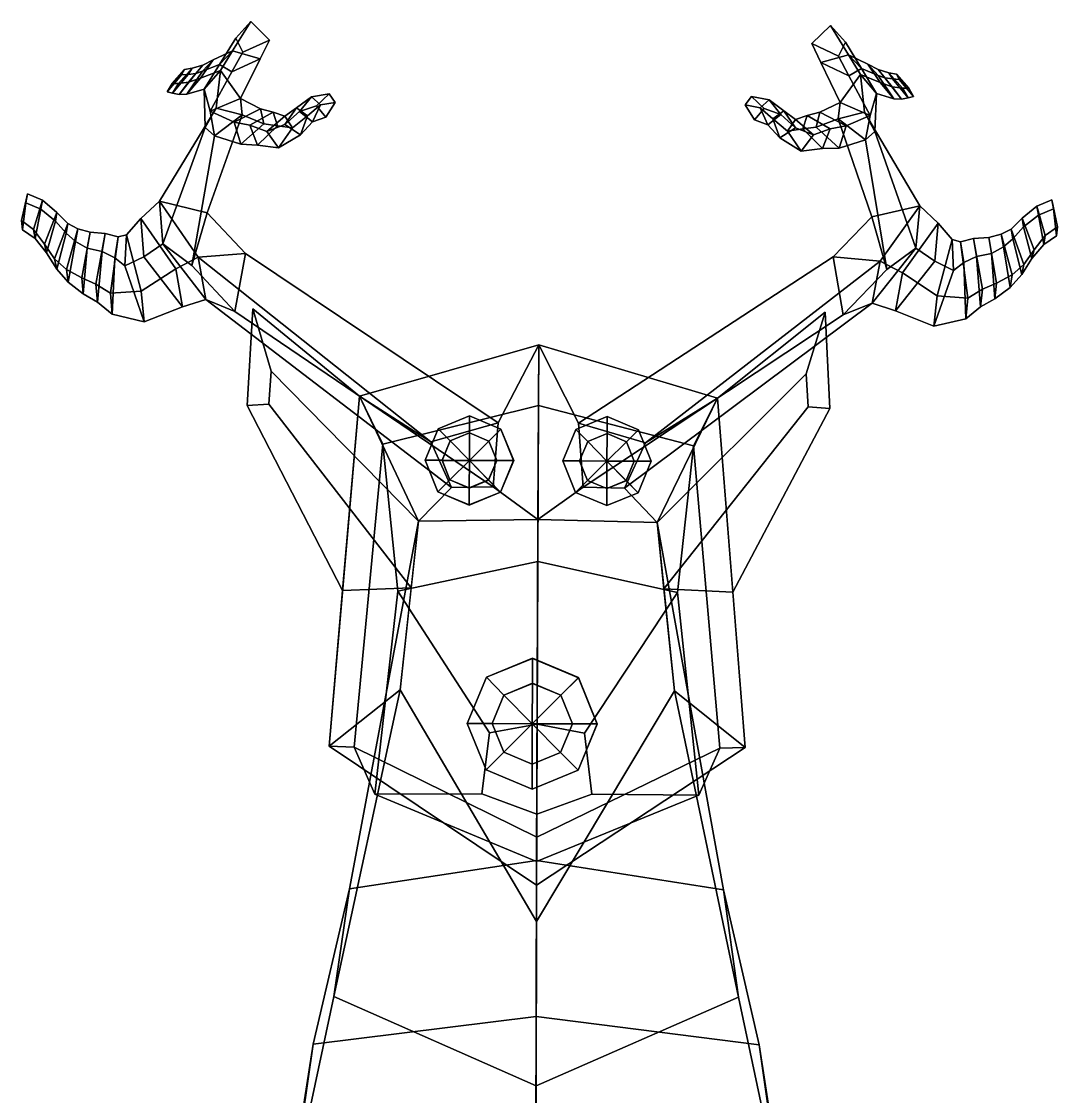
# Model space of a CAD drawing. Extents: x -88 to 89, y -151 to 325.
# Drawn here: x -88 to 89.1, y 141.1 to 324.8 of the extents above; entities that cross this region are included whole.
import ezdxf

# ---------------------------------------------------------------- set-up
doc = ezdxf.new("R2010")
doc.units = 0

msp = doc.modelspace()

# ---------------------------------------------------------------- linework, layer by layer
for points in [[(-51.871128, 319.810608, 159.173325), (-48.742023, 324.822174, 155.027802), (-51.341999, 321.960236, 154.199997), (-54.105366, 317.49707, 157.210022)], [(-51.871128, 319.810608, 159.173325), (-47.180534, 318.417023, 158.022461), (-45.570633, 321.653015, 155.536072), (-48.742023, 324.822174, 155.027802)], [(-48.742023, 324.822174, 155.027802), (-45.570633, 321.653015, 155.536072), (-50.142506, 319.580963, 154.111343), (-51.341999, 321.960236, 154.199997)], [(50.34341, 324.165131, 155.006302), (52.90543, 321.275543, 154.177917), (51.674698, 318.917603, 154.090225), (47.129951, 321.044678, 155.516495)], [(53.404156, 319.124146, 159.151428), (50.34341, 324.165131, 155.006302), (47.129951, 321.044678, 155.516495), (48.696167, 317.794769, 158.002762)], [(53.404156, 319.124146, 159.151428), (55.60873, 316.787384, 157.187668), (52.90543, 321.275543, 154.177917), (50.34341, 324.165131, 155.006302)], [(-54.105366, 317.49707, 157.210022), (-51.341999, 321.960236, 154.199997), (-50.142506, 319.580963, 154.111343), (-51.991707, 316.217224, 156.141602)], [(-47.180534, 318.417023, 158.022461), (-51.991707, 316.217224, 156.141602), (-50.142506, 319.580963, 154.111343), (-45.570633, 321.653015, 155.536072)], [(-53.973698, 316.442322, 161.958954), (-51.871128, 319.810608, 159.173325), (-55.181351, 318.267609, 156.919266), (-57.366058, 315.141327, 159.044357)], [(-51.871128, 319.810608, 159.173325), (-54.105366, 317.49707, 157.210022), (-57.016811, 316.317596, 154.839081), (-55.181351, 318.267609, 156.919266)], [(-50.54586, 311.650421, 163.220444), (-47.180534, 318.417023, 158.022461), (-51.871128, 319.810608, 159.173325), (-53.973698, 316.442322, 161.958954)], [(48.696167, 317.794769, 158.002762), (47.129951, 321.044678, 155.516495), (51.674698, 318.917603, 154.090225), (53.479027, 315.537994, 156.120346)], [(55.60873, 316.787384, 157.187668), (53.479027, 315.537994, 156.120346), (51.674698, 318.917603, 154.090225), (52.90543, 321.275543, 154.177917)], [(-57.366058, 315.141327, 159.044357), (-55.181351, 318.267609, 156.919266), (-56.986691, 317.374054, 155.594574), (-59.421509, 314.45224, 156.583588)], [(-55.181351, 318.267609, 156.919266), (-57.016811, 316.317596, 154.839081), (-58.148159, 315.945251, 153.162292), (-56.986691, 317.374054, 155.594574)], [(-50.54586, 311.650421, 163.220444), (-55.687645, 309.492218, 160.199646), (-51.991707, 316.217224, 156.141602), (-47.180534, 318.417023, 158.022461)], [(51.97187, 311.000763, 163.200577), (55.46151, 315.737061, 161.936844), (53.404156, 319.124146, 159.151428), (48.696167, 317.794769, 158.002762)], [(55.46151, 315.737061, 161.936844), (58.837883, 314.395874, 159.021164), (56.69479, 317.542053, 156.896301), (53.404156, 319.124146, 159.151428)], [(53.404156, 319.124146, 159.151428), (56.69479, 317.542053, 156.896301), (58.505524, 315.573486, 154.815781), (55.60873, 316.787384, 157.187668)], [(-63.071507, 312.812256, 145.473907), (-62.234112, 314.237305, 148.022629), (-60.093582, 316.590973, 147.925522), (-60.608067, 315.687012, 145.684906)], [(-61.151154, 314.21347, 152.074265), (-58.793079, 316.837646, 151.827911), (-60.093582, 316.590973, 147.925522), (-62.234112, 314.237305, 148.022629)], [(-59.421509, 314.45224, 156.583588), (-56.986691, 317.374054, 155.594574), (-58.793079, 316.837646, 151.827911), (-61.151154, 314.21347, 152.074265)], [(-57.016811, 316.317596, 154.839081), (-59.699333, 312.391693, 156.948898), (-61.026459, 312.334473, 153.934875), (-58.148159, 315.945251, 153.162292)], [(-58.793079, 316.837646, 151.827911), (-59.452099, 315.783142, 149.380905), (-60.608067, 315.687012, 145.684906), (-60.093582, 316.590973, 147.925522)], [(-54.105366, 317.49707, 157.210022), (-56.744083, 313.234161, 160.084366), (-59.699333, 312.391693, 156.948898), (-57.016811, 316.317596, 154.839081)], [(-56.744083, 313.234161, 160.084366), (-53.973698, 316.442322, 161.958954), (-57.366058, 315.141327, 159.044357), (-59.699333, 312.391693, 156.948898)], [(-56.986691, 317.374054, 155.594574), (-58.148159, 315.945251, 153.162292), (-59.452099, 315.783142, 149.380905), (-58.793079, 316.837646, 151.827911)], [(-55.687645, 309.492218, 160.199646), (-56.744083, 313.234161, 160.084366), (-54.105366, 317.49707, 157.210022), (-51.991707, 316.217224, 156.141602)], [(-54.712639, 310.02066, 166.546143), (-53.973698, 316.442322, 161.958954), (-56.744083, 313.234161, 160.084366), (-56.556721, 306.707092, 163.74263)], [(-54.712639, 310.02066, 166.546143), (-50.238926, 308.845703, 165.578125), (-50.54586, 311.650421, 163.220444), (-53.973698, 316.442322, 161.958954)], [(51.97187, 311.000763, 163.200577), (48.696167, 317.794769, 158.002762), (53.479027, 315.537994, 156.120346), (57.08696, 308.783203, 160.178223)], [(57.08696, 308.783203, 160.178223), (53.479027, 315.537994, 156.120346), (55.60873, 316.787384, 157.187668), (58.191017, 312.501801, 160.061813)], [(55.60873, 316.787384, 157.187668), (58.505524, 315.573486, 154.815781), (61.136417, 311.624115, 156.925354), (58.191017, 312.501801, 160.061813)], [(58.837883, 314.395874, 159.021164), (60.885216, 313.682404, 156.559708), (58.488846, 316.627472, 155.571075), (56.69479, 317.542053, 156.896301)], [(56.69479, 317.542053, 156.896301), (58.488846, 316.627472, 155.571075), (59.632595, 315.187592, 153.138626), (58.505524, 315.573486, 154.815781)], [(60.885216, 313.682404, 156.559708), (62.613365, 313.42218, 152.049759), (60.289574, 316.069275, 151.803787), (58.488846, 316.627472, 155.571075)], [(58.488846, 316.627472, 155.571075), (60.289574, 316.069275, 151.803787), (60.935787, 315.009125, 149.35675), (59.632595, 315.187592, 153.138626)], [(62.613365, 313.42218, 152.049759), (63.69809, 313.43219, 147.997696), (61.588284, 315.806488, 147.900925), (60.289574, 316.069275, 151.803787)], [(60.289574, 316.069275, 151.803787), (61.588284, 315.806488, 147.900925), (62.091843, 314.898468, 145.660309), (60.935787, 315.009125, 149.35675)], [(-59.452099, 315.783142, 149.380905), (-62.178322, 312.571838, 149.30954), (-63.071507, 312.812256, 145.473907), (-60.608067, 315.687012, 145.684906)], [(-62.178322, 312.571838, 149.30954), (-61.151154, 314.21347, 152.074265), (-62.234112, 314.237305, 148.022629), (-63.071507, 312.812256, 145.473907)], [(-58.148159, 315.945251, 153.162292), (-61.026459, 312.334473, 153.934875), (-62.178322, 312.571838, 149.30954), (-59.452099, 315.783142, 149.380905)], [(-61.026459, 312.334473, 153.934875), (-59.421509, 314.45224, 156.583588), (-61.151154, 314.21347, 152.074265), (-62.178322, 312.571838, 149.30954)], [(-59.699333, 312.391693, 156.948898), (-57.366058, 315.141327, 159.044357), (-59.421509, 314.45224, 156.583588), (-61.026459, 312.334473, 153.934875)], [(56.116386, 309.32254, 166.524979), (55.46151, 315.737061, 161.936844), (51.97187, 311.000763, 163.200577), (51.62854, 308.206665, 165.558884)], [(56.116386, 309.32254, 166.524979), (57.919647, 305.99472, 163.72142), (58.191017, 312.501801, 160.061813), (55.46151, 315.737061, 161.936844)], [(58.191017, 312.501801, 160.061813), (61.136417, 311.624115, 156.925354), (58.837883, 314.395874, 159.021164), (55.46151, 315.737061, 161.936844)], [(58.505524, 315.573486, 154.815781), (59.632595, 315.187592, 153.138626), (62.463837, 311.550232, 153.910828), (61.136417, 311.624115, 156.925354)], [(61.136417, 311.624115, 156.925354), (62.463837, 311.550232, 153.910828), (60.885216, 313.682404, 156.559708), (58.837883, 314.395874, 159.021164)], [(59.632595, 315.187592, 153.138626), (60.935787, 315.009125, 149.35675), (63.620388, 311.772278, 149.284988), (62.463837, 311.550232, 153.910828)], [(60.935787, 315.009125, 149.35675), (62.091843, 314.898468, 145.660309), (64.518028, 312.00061, 145.448959), (63.620388, 311.772278, 149.284988)], [(64.518028, 312.00061, 145.448959), (62.091843, 314.898468, 145.660309), (61.588284, 315.806488, 147.900925), (63.69809, 313.43219, 147.997696)], [(-56.556721, 306.707092, 163.74263), (-56.744083, 313.234161, 160.084366), (-55.687645, 309.492218, 160.199646), (-54.946659, 305.273773, 162.542236)], [(-40.439857, 309.466949, 154.234451), (-38.399879, 311.953003, 156.171387), (-35.395882, 312.434784, 154.409653), (-37.560513, 310.434448, 152.762939)], [(-38.399879, 311.953003, 156.171387), (-36.876202, 310.558899, 156.823639), (-34.334579, 311.00119, 155.200989), (-35.395882, 312.434784, 154.409653)], [(-35.95966, 308.48053, 153.328217), (-37.560513, 310.434448, 152.762939), (-35.395882, 312.434784, 154.409653), (-34.334579, 311.00119, 155.200989)], [(57.919647, 305.99472, 163.72142), (56.292252, 304.585236, 162.521912), (57.08696, 308.783203, 160.178223), (58.191017, 312.501801, 160.061813)], [(62.463837, 311.550232, 153.910828), (63.620388, 311.772278, 149.284988), (62.613365, 313.42218, 152.049759), (60.885216, 313.682404, 156.559708)], [(63.620388, 311.772278, 149.284988), (64.518028, 312.00061, 145.448959), (63.69809, 313.43219, 147.997696), (62.613365, 313.42218, 152.049759)], [(-55.687645, 309.492218, 160.199646), (-50.54586, 311.650421, 163.220444), (-47.123093, 309.916626, 161.78096), (-51.61269, 307.636597, 159.08873)], [(-50.54586, 311.650421, 163.220444), (-50.238926, 308.845703, 165.578125), (-46.522488, 307.33252, 163.758881), (-47.123093, 309.916626, 161.78096)], [(-42.965096, 307.208466, 155.867874), (-40.946552, 310.092102, 158.109192), (-38.399879, 311.953003, 156.171387), (-40.439857, 309.466949, 154.234451)], [(-40.946552, 310.092102, 158.109192), (-39.06662, 308.710907, 158.693848), (-36.876202, 310.558899, 156.823639), (-38.399879, 311.953003, 156.171387)], [(-39.06662, 308.710907, 158.693848), (-40.29287, 305.474976, 156.02919), (-38.233231, 307.655304, 154.548889), (-36.876202, 310.558899, 156.823639)], [(-36.876202, 310.558899, 156.823639), (-38.233231, 307.655304, 154.548889), (-35.95966, 308.48053, 153.328217), (-34.334579, 311.00119, 155.200989)], [(37.35025, 308.021118, 153.314407), (35.756607, 310.557922, 155.187485), (36.836452, 311.975616, 154.395554), (38.975971, 309.951416, 152.748276)], [(39.833374, 311.456604, 156.156189), (36.836452, 311.975616, 154.395554), (35.756607, 310.557922, 155.187485), (38.291794, 310.084259, 156.809219)], [(38.291794, 310.084259, 156.809219), (35.756607, 310.557922, 155.187485), (37.35025, 308.021118, 153.314407), (39.612789, 307.169006, 154.534317)], [(41.842251, 308.949554, 154.218811), (38.975971, 309.951416, 152.748276), (36.836452, 311.975616, 154.395554), (39.833374, 311.456604, 156.156189)], [(42.355412, 309.567017, 158.093262), (39.833374, 311.456604, 156.156189), (38.291794, 310.084259, 156.809219), (40.457924, 308.212219, 158.678818)], [(44.338192, 306.664032, 155.851608), (41.842251, 308.949554, 154.218811), (39.833374, 311.456604, 156.156189), (42.355412, 309.567017, 158.093262)], [(51.97187, 311.000763, 163.200577), (48.527885, 309.314148, 161.762711), (47.894024, 306.7435, 163.741272), (51.62854, 308.206665, 165.558884)], [(57.08696, 308.783203, 160.178223), (52.989326, 306.983368, 159.069183), (48.527885, 309.314148, 161.762711), (51.97187, 311.000763, 163.200577)], [(-64.374283, 294.114746, 177.939545), (-56.226574, 292.093292, 179.698654), (-50.238926, 308.845703, 165.578125), (-54.712639, 310.02066, 166.546143)], [(-63.808891, 286.826599, 174.909195), (-64.374283, 294.114746, 177.939545), (-54.712639, 310.02066, 166.546143), (-56.556721, 306.707092, 163.74263)], [(-58.867992, 283.108063, 174.875946), (-54.946659, 305.273773, 162.542236), (-50.238926, 308.845703, 165.578125), (-56.226574, 292.093292, 179.698654)], [(-54.946659, 305.273773, 162.542236), (-55.687645, 309.492218, 160.199646), (-51.61269, 307.636597, 159.08873), (-50.493961, 303.830811, 160.975693)], [(-50.238926, 308.845703, 165.578125), (-54.946659, 305.273773, 162.542236), (-50.493961, 303.830811, 160.975693), (-46.522488, 307.33252, 163.758881)], [(-51.61269, 307.636597, 159.08873), (-47.123093, 309.916626, 161.78096), (-44.966644, 309.352142, 160.664063), (-48.907307, 307.105713, 158.246185)], [(-48.907307, 307.105713, 158.246185), (-44.966644, 309.352142, 160.664063), (-42.962727, 308.64325, 159.684113), (-46.045818, 306.005798, 157.451248)], [(-47.123093, 309.916626, 161.78096), (-46.522488, 307.33252, 163.758881), (-44.23193, 307.011536, 162.352112), (-44.966644, 309.352142, 160.664063)], [(-46.045818, 306.005798, 157.451248), (-42.962727, 308.64325, 159.684113), (-40.946552, 310.092102, 158.109192), (-42.965096, 307.208466, 155.867874)], [(-44.966644, 309.352142, 160.664063), (-44.23193, 307.011536, 162.352112), (-41.634789, 306.629272, 160.84642), (-42.962727, 308.64325, 159.684113)], [(-41.634789, 306.629272, 160.84642), (-44.01395, 303.229095, 158.335175), (-40.29287, 305.474976, 156.02919), (-39.06662, 308.710907, 158.693848)], [(-40.29287, 305.474976, 156.02919), (-42.965096, 307.208466, 155.867874), (-40.439857, 309.466949, 154.234451), (-38.233231, 307.655304, 154.548889)], [(-42.962727, 308.64325, 159.684113), (-41.634789, 306.629272, 160.84642), (-39.06662, 308.710907, 158.693848), (-40.946552, 310.092102, 158.109192)], [(-38.233231, 307.655304, 154.548889), (-40.439857, 309.466949, 154.234451), (-37.560513, 310.434448, 152.762939), (-35.95966, 308.48053, 153.328217)], [(39.612789, 307.169006, 154.534317), (37.35025, 308.021118, 153.314407), (38.975971, 309.951416, 152.748276), (41.842251, 308.949554, 154.218811)], [(40.457924, 308.212219, 158.678818), (38.291794, 310.084259, 156.809219), (39.612789, 307.169006, 154.534317), (41.644394, 304.967224, 156.01416)], [(41.644394, 304.967224, 156.01416), (39.612789, 307.169006, 154.534317), (41.842251, 308.949554, 154.218811), (44.338192, 306.664032, 155.851608)], [(44.352509, 308.095825, 159.667633), (42.355412, 309.567017, 158.093262), (40.457924, 308.212219, 158.678818), (42.998932, 306.1026, 160.830734)], [(47.40303, 305.425659, 157.434036), (44.338192, 306.664032, 155.851608), (42.355412, 309.567017, 158.093262), (44.352509, 308.095825, 159.667633)], [(46.364864, 308.778107, 160.646729), (44.352509, 308.095825, 159.667633), (42.998932, 306.1026, 160.830734), (45.600124, 306.451721, 162.335403)], [(50.27779, 306.487518, 158.227737), (47.40303, 305.425659, 157.434036), (44.352509, 308.095825, 159.667633), (46.364864, 308.778107, 160.646729)], [(48.527885, 309.314148, 161.762711), (46.364864, 308.778107, 160.646729), (45.600124, 306.451721, 162.335403), (47.894024, 306.7435, 163.741272)], [(52.989326, 306.983368, 159.069183), (50.27779, 306.487518, 158.227737), (46.364864, 308.778107, 160.646729), (48.527885, 309.314148, 161.762711)], [(65.578369, 293.344666, 177.918182), (56.116386, 309.32254, 166.524979), (51.62854, 308.206665, 165.558884), (57.406792, 291.425293, 179.680328)], [(56.292252, 304.585236, 162.521912), (51.822521, 303.200897, 160.95723), (52.989326, 306.983368, 159.069183), (57.08696, 308.783203, 160.178223)], [(64.928719, 286.086426, 174.889496), (57.919647, 305.99472, 163.72142), (56.116386, 309.32254, 166.524979), (65.578369, 293.344666, 177.918182)], [(-50.493961, 303.830811, 160.975693), (-51.61269, 307.636597, 159.08873), (-48.907307, 307.105713, 158.246185), (-47.634098, 303.704346, 159.80574)], [(-46.522488, 307.33252, 163.758881), (-50.493961, 303.830811, 160.975693), (-47.634098, 303.704346, 159.80574), (-44.23193, 307.011536, 162.352112)], [(-47.634098, 303.704346, 159.80574), (-48.907307, 307.105713, 158.246185), (-46.045818, 306.005798, 157.451248), (-44.01395, 303.229095, 158.335175)], [(-44.23193, 307.011536, 162.352112), (-47.634098, 303.704346, 159.80574), (-44.01395, 303.229095, 158.335175), (-41.634789, 306.629272, 160.84642)], [(-44.01395, 303.229095, 158.335175), (-46.045818, 306.005798, 157.451248), (-42.965096, 307.208466, 155.867874), (-40.29287, 305.474976, 156.02919)], [(42.998932, 306.1026, 160.830734), (40.457924, 308.212219, 158.678818), (41.644394, 304.967224, 156.01416), (45.336472, 302.680115, 158.319153)], [(51.62854, 308.206665, 165.558884), (47.894024, 306.7435, 163.741272), (51.822521, 303.200897, 160.95723), (56.292252, 304.585236, 162.521912)], [(51.822521, 303.200897, 160.95723), (48.961716, 303.109863, 159.78833), (50.27779, 306.487518, 158.227737), (52.989326, 306.983368, 159.069183)], [(59.945648, 282.435699, 174.858444), (57.406792, 291.425293, 179.680328), (51.62854, 308.206665, 165.558884), (56.292252, 304.585236, 162.521912)], [(-63.808891, 286.826599, 174.909195), (-56.556721, 306.707092, 163.74263), (-54.946659, 305.273773, 162.542236), (-58.867992, 283.108063, 174.875946)], [(45.336472, 302.680115, 158.319153), (41.644394, 304.967224, 156.01416), (44.338192, 306.664032, 155.851608), (47.40303, 305.425659, 157.434036)], [(45.600124, 306.451721, 162.335403), (42.998932, 306.1026, 160.830734), (45.336472, 302.680115, 158.319153), (48.961716, 303.109863, 159.78833)], [(48.961716, 303.109863, 159.78833), (45.336472, 302.680115, 158.319153), (47.40303, 305.425659, 157.434036), (50.27779, 306.487518, 158.227737)], [(47.894024, 306.7435, 163.741272), (45.600124, 306.451721, 162.335403), (48.961716, 303.109863, 159.78833), (51.822521, 303.200897, 160.95723)], [(64.928719, 286.086426, 174.889496), (59.945648, 282.435699, 174.858444), (56.292252, 304.585236, 162.521912), (57.919647, 305.99472, 163.72142)], [(-87.967735, 290.783691, 151.966492), (-86.9468, 295.375305, 151.552109), (-87.226906, 293.832367, 149.29184), (-87.795654, 289.241791, 149.415405)], [(-85.889633, 289.259857, 155.067276), (-84.389587, 294.286011, 154.98938), (-86.9468, 295.375305, 151.552109), (-87.967735, 290.783691, 151.966492)], [(-84.389587, 294.286011, 154.98938), (-84.671753, 292.752075, 152.362183), (-87.226906, 293.832367, 149.29184), (-86.9468, 295.375305, 151.552109)], [(-84.019997, 286.755615, 158.759781), (-81.903816, 292.16571, 159.207489), (-84.389587, 294.286011, 154.98938), (-85.889633, 289.259857, 155.067276)], [(-81.903816, 292.16571, 159.207489), (-82.150482, 290.710022, 156.152405), (-84.671753, 292.752075, 152.362183), (-84.389587, 294.286011, 154.98938)], [(-57.751827, 284.544525, 184.743408), (-64.374283, 294.114746, 177.939545), (-67.560226, 291.17569, 176.590179), (-61.58609, 282.573303, 182.716537)], [(-64.374283, 294.114746, 177.939545), (-63.808891, 286.826599, 174.909195), (-67.046822, 284.613647, 173.868256), (-67.560226, 291.17569, 176.590179)], [(-57.751827, 284.544525, 184.743408), (-49.684254, 285.151031, 185.137894), (-56.226574, 292.093292, 179.698654), (-64.374283, 294.114746, 177.939545)], [(87.042122, 288.25589, 155.040207), (89.138908, 289.749023, 151.938354), (88.172722, 294.333008, 151.52298), (85.60157, 293.278503, 154.961426)], [(85.60157, 293.278503, 154.961426), (88.172722, 294.333008, 151.52298), (88.435074, 292.793304, 149.263062), (85.866287, 291.74762, 152.334549)], [(89.138908, 289.749023, 151.938354), (88.949509, 288.215881, 149.387756), (88.435074, 292.793304, 149.263062), (88.172722, 294.333008, 151.52298)], [(-84.671753, 292.752075, 152.362183), (-85.652863, 287.710236, 152.14473), (-87.795654, 289.241791, 149.415405), (-87.226906, 293.832367, 149.29184)], [(-82.150482, 290.710022, 156.152405), (-83.672043, 285.255859, 155.413452), (-85.652863, 287.710236, 152.14473), (-84.671753, 292.752075, 152.362183)], [(-82.303848, 284.233459, 162.339371), (-80.050491, 290.291504, 162.714172), (-81.903816, 292.16571, 159.207489), (-84.019997, 286.755615, 158.759781)], [(-80.050491, 290.291504, 162.714172), (-80.342239, 288.617188, 159.348404), (-82.150482, 290.710022, 156.152405), (-81.903816, 292.16571, 159.207489)], [(58.843052, 283.880493, 184.725983), (65.578369, 293.344666, 177.918182), (57.406792, 291.425293, 179.680328), (50.782806, 284.57724, 185.122787)], [(58.843052, 283.880493, 184.725983), (62.655304, 281.871826, 182.698334), (68.729851, 290.377777, 176.56839), (65.578369, 293.344666, 177.918182)], [(65.578369, 293.344666, 177.918182), (68.729851, 290.377777, 176.56839), (68.141365, 283.843719, 173.848038), (64.928719, 286.086426, 174.889496)], [(85.142418, 285.783813, 158.733963), (87.042122, 288.25589, 155.040207), (85.60157, 293.278503, 154.961426), (83.089462, 291.196198, 159.180893)], [(83.089462, 291.196198, 159.180893), (85.60157, 293.278503, 154.961426), (85.866287, 291.74762, 152.334549), (83.319901, 289.7435, 156.126129)], [(85.866287, 291.74762, 152.334549), (88.435074, 292.793304, 149.263062), (88.949509, 288.215881, 149.387756), (86.788177, 286.715729, 152.118149)], [(-85.652863, 287.710236, 152.14473), (-85.889633, 289.259857, 155.067276), (-87.967735, 290.783691, 151.966492), (-87.795654, 289.241791, 149.415405)], [(-80.342239, 288.617188, 159.348404), (-81.938477, 282.516693, 158.641693), (-83.672043, 285.255859, 155.413452), (-82.150482, 290.710022, 156.152405)], [(-67.560226, 291.17569, 176.590179), (-67.046822, 284.613647, 173.868256), (-70.289154, 283.059723, 172.29837), (-70.016525, 288.378204, 175.857819)], [(-61.58609, 282.573303, 182.716537), (-67.560226, 291.17569, 176.590179), (-70.016525, 288.378204, 175.857819), (-67.525047, 278.704224, 180.334946)], [(-49.684254, 285.151031, 185.137894), (-51.511314, 275.280762, 179.146896), (-58.867992, 283.108063, 174.875946), (-56.226574, 292.093292, 179.698654)], [(50.782806, 284.57724, 185.122787), (57.406792, 291.425293, 179.680328), (59.945648, 282.435699, 174.858444), (52.501057, 274.71225, 179.132782)], [(62.655304, 281.871826, 182.698334), (68.551239, 277.949158, 180.315811), (71.15358, 287.561279, 175.835892), (68.729851, 290.377777, 176.56839)], [(68.729851, 290.377777, 176.56839), (71.15358, 287.561279, 175.835892), (71.366257, 282.258453, 172.277512), (68.141365, 283.843719, 173.848038)], [(83.39637, 283.291687, 162.314713), (85.142418, 285.783813, 158.733963), (83.089462, 291.196198, 159.180893), (81.213135, 289.351135, 162.68866)], [(81.213135, 289.351135, 162.68866), (83.089462, 291.196198, 159.180893), (83.319901, 289.7435, 156.126129), (81.486313, 287.680145, 159.323227)], [(83.319901, 289.7435, 156.126129), (85.866287, 291.74762, 152.334549), (86.788177, 286.715729, 152.118149), (84.778175, 284.294312, 155.388123)], [(-83.672043, 285.255859, 155.413452), (-84.019997, 286.755615, 158.759781), (-85.889633, 289.259857, 155.067276), (-85.652863, 287.710236, 152.14473)], [(-80.290871, 282.458435, 165.605545), (-78.355827, 289.385101, 165.366867), (-80.050491, 290.291504, 162.714172), (-82.303848, 284.233459, 162.339371)], [(-78.754547, 287.219116, 161.80072), (-79.982788, 280.277069, 161.624847), (-81.938477, 282.516693, 158.641693), (-80.342239, 288.617188, 159.348404)], [(-78.355827, 289.385101, 165.366867), (-78.754547, 287.219116, 161.80072), (-80.342239, 288.617188, 159.348404), (-80.050491, 290.291504, 162.714172)], [(-77.678047, 280.995575, 169.167923), (-76.237419, 288.799713, 168.191864), (-78.355827, 289.385101, 165.366867), (-80.290871, 282.458435, 165.605545)], [(-76.237419, 288.799713, 168.191864), (-76.721695, 286.056519, 164.456619), (-78.754547, 287.219116, 161.80072), (-78.355827, 289.385101, 165.366867)], [(-75.248871, 279.902283, 172.290665), (-73.648758, 288.573151, 171.206116), (-76.237419, 288.799713, 168.191864), (-77.678047, 280.995575, 169.167923)], [(-73.648758, 288.573151, 171.206116), (-74.186646, 285.52533, 167.055832), (-76.721695, 286.056519, 164.456619), (-76.237419, 288.799713, 168.191864)], [(-72.775307, 278.366821, 175.812317), (-71.424522, 288.01358, 174.220535), (-73.648758, 288.573151, 171.206116), (-75.248871, 279.902283, 172.290665)], [(-71.424522, 288.01358, 174.220535), (-72.026947, 284.442017, 169.749817), (-74.186646, 285.52533, 167.055832), (-73.648758, 288.573151, 171.206116)], [(78.732254, 280.118988, 169.145416), (81.362404, 281.546753, 165.581924), (79.507187, 288.468018, 165.342102), (77.381248, 287.909363, 168.167923)], [(77.381248, 287.909363, 168.167923), (79.507187, 288.468018, 165.342102), (79.881775, 286.305878, 161.776382), (77.834862, 285.171051, 164.433182)], [(81.362404, 281.546753, 165.581924), (83.39637, 283.291687, 162.314713), (81.213135, 289.351135, 162.68866), (79.507187, 288.468018, 165.342102)], [(79.507187, 288.468018, 165.342102), (81.213135, 289.351135, 162.68866), (81.486313, 287.680145, 159.323227), (79.881775, 286.305878, 161.776382)], [(81.486313, 287.680145, 159.323227), (83.319901, 289.7435, 156.126129), (84.778175, 284.294312, 155.388123), (83.012527, 281.586212, 158.617584)], [(86.788177, 286.715729, 152.118149), (88.949509, 288.215881, 149.387756), (89.138908, 289.749023, 151.938354), (87.042122, 288.25589, 155.040207)], [(-81.938477, 282.516693, 158.641693), (-82.303848, 284.233459, 162.339371), (-84.019997, 286.755615, 158.759781), (-83.672043, 285.255859, 155.413452)], [(-76.721695, 286.056519, 164.456619), (-77.409821, 278.264984, 164.919662), (-79.982788, 280.277069, 161.624847), (-78.754547, 287.219116, 161.80072)], [(-67.525047, 278.704224, 180.334946), (-70.016525, 288.378204, 175.857819), (-71.424522, 288.01358, 174.220535), (-72.775307, 278.366821, 175.812317)], [(-70.016525, 288.378204, 175.857819), (-70.289154, 283.059723, 172.29837), (-72.026947, 284.442017, 169.749817), (-71.424522, 288.01358, 174.220535)], [(-63.808891, 286.826599, 174.909195), (-56.469357, 277.284363, 180.345779), (-60.428585, 276.03595, 178.763535), (-67.046822, 284.613647, 173.868256)], [(-56.469357, 277.284363, 180.345779), (-63.808891, 286.826599, 174.909195), (-58.867992, 283.108063, 174.875946), (-51.511314, 275.280762, 179.146896)], [(68.551239, 277.949158, 180.315811), (73.798637, 277.55481, 175.791794), (72.557755, 287.181732, 174.198257), (71.15358, 287.561279, 175.835892)], [(71.15358, 287.561279, 175.835892), (72.557755, 287.181732, 174.198257), (73.120392, 283.616119, 169.728149), (71.366257, 282.258453, 172.277512)], [(73.798637, 277.55481, 175.791794), (76.290115, 279.057068, 172.269104), (74.789223, 287.713593, 171.183014), (72.557755, 287.181732, 174.198257)], [(72.557755, 287.181732, 174.198257), (74.789223, 287.713593, 171.183014), (75.293121, 284.670868, 167.033279), (73.120392, 283.616119, 169.728149)], [(76.290115, 279.057068, 172.269104), (78.732254, 280.118988, 169.145416), (77.381248, 287.909363, 168.167923), (74.789223, 287.713593, 171.183014)], [(74.789223, 287.713593, 171.183014), (77.381248, 287.909363, 168.167923), (77.834862, 285.171051, 164.433182), (75.293121, 284.670868, 167.033279)], [(79.881775, 286.305878, 161.776382), (81.486313, 287.680145, 159.323227), (83.012527, 281.586212, 158.617584), (81.030853, 279.377625, 161.601852)], [(84.778175, 284.294312, 155.388123), (86.788177, 286.715729, 152.118149), (87.042122, 288.25589, 155.040207), (85.142418, 285.783813, 158.733963)], [(-74.186646, 285.52533, 167.055832), (-74.950562, 276.868408, 167.570404), (-77.409821, 278.264984, 164.919662), (-76.721695, 286.056519, 164.456619)], [(-72.026947, 284.442017, 169.749817), (-72.469742, 274.824615, 170.678558), (-74.950562, 276.868408, 167.570404), (-74.186646, 285.52533, 167.055832)], [(-57.751827, 284.544525, 184.743408), (-17.977554, 253.003906, 201.468399), (-6.481239, 256.225433, 201.524033), (-49.684254, 285.151031, 185.137894)], [(-6.481239, 256.225433, 201.524033), (-7.351921, 245.296249, 191.137817), (-51.511314, 275.280762, 179.146896), (-49.684254, 285.151031, 185.137894)], [(57.480499, 276.655884, 180.329987), (52.501057, 274.71225, 179.132782), (59.945648, 282.435699, 174.858444), (64.928719, 286.086426, 174.889496)], [(64.928719, 286.086426, 174.889496), (68.141365, 283.843719, 173.848038), (61.426167, 275.367767, 178.746887), (57.480499, 276.655884, 180.329987)], [(75.293121, 284.670868, 167.033279), (77.834862, 285.171051, 164.433182), (78.434669, 277.40213, 164.897873), (75.959381, 276.038086, 167.549622)], [(77.834862, 285.171051, 164.433182), (79.881775, 286.305878, 161.776382), (81.030853, 279.377625, 161.601852), (78.434669, 277.40213, 164.897873)], [(83.012527, 281.586212, 158.617584), (84.778175, 284.294312, 155.388123), (85.142418, 285.783813, 158.733963), (83.39637, 283.291687, 162.314713)], [(-79.982788, 280.277069, 161.624847), (-80.290871, 282.458435, 165.605545), (-82.303848, 284.233459, 162.339371), (-81.938477, 282.516693, 158.641693)], [(-70.289154, 283.059723, 172.29837), (-67.019096, 273.463013, 175.800018), (-72.469742, 274.824615, 170.678558), (-72.026947, 284.442017, 169.749817)], [(-67.046822, 284.613647, 173.868256), (-60.428585, 276.03595, 178.763535), (-67.019096, 273.463013, 175.800018), (-70.289154, 283.059723, 172.29837)], [(-56.469357, 277.284363, 180.345779), (-57.751827, 284.544525, 184.743408), (-61.58609, 282.573303, 182.716537), (-60.428585, 276.03595, 178.763535)], [(-17.977554, 253.003906, 201.468399), (-57.751827, 284.544525, 184.743408), (-56.469357, 277.284363, 180.345779), (-14.440022, 245.188614, 194.067978)], [(7.269304, 256.156952, 201.522522), (50.782806, 284.57724, 185.122787), (52.501057, 274.71225, 179.132782), (8.036478, 245.224045, 191.136353)], [(7.269304, 256.156952, 201.522522), (18.73337, 252.824112, 201.464554), (58.843052, 283.880493, 184.725983), (50.782806, 284.57724, 185.122787)], [(18.73337, 252.824112, 201.464554), (15.122727, 245.049957, 194.06517), (57.480499, 276.655884, 180.329987), (58.843052, 283.880493, 184.725983)], [(57.480499, 276.655884, 180.329987), (61.426167, 275.367767, 178.746887), (62.655304, 281.871826, 182.698334), (58.843052, 283.880493, 184.725983)], [(68.141365, 283.843719, 173.848038), (71.366257, 282.258453, 172.277512), (67.988976, 272.731598, 175.782059), (61.426167, 275.367767, 178.746887)], [(71.366257, 282.258453, 172.277512), (73.120392, 283.616119, 169.728149), (73.455444, 274.029144, 170.658875), (67.988976, 272.731598, 175.782059)], [(73.120392, 283.616119, 169.728149), (75.293121, 284.670868, 167.033279), (75.959381, 276.038086, 167.549622), (73.455444, 274.029144, 170.658875)], [(81.030853, 279.377625, 161.601852), (83.012527, 281.586212, 158.617584), (83.39637, 283.291687, 162.314713), (81.362404, 281.546753, 165.581924)], [(-77.409821, 278.264984, 164.919662), (-77.678047, 280.995575, 169.167923), (-80.290871, 282.458435, 165.605545), (-79.982788, 280.277069, 161.624847)], [(-60.428585, 276.03595, 178.763535), (-61.58609, 282.573303, 182.716537), (-67.525047, 278.704224, 180.334946), (-67.019096, 273.463013, 175.800018)], [(61.426167, 275.367767, 178.746887), (67.988976, 272.731598, 175.782059), (68.551239, 277.949158, 180.315811), (62.655304, 281.871826, 182.698334)], [(78.434669, 277.40213, 164.897873), (81.030853, 279.377625, 161.601852), (81.362404, 281.546753, 165.581924), (78.732254, 280.118988, 169.145416)], [(-74.950562, 276.868408, 167.570404), (-75.248871, 279.902283, 172.290665), (-77.678047, 280.995575, 169.167923), (-77.409821, 278.264984, 164.919662)], [(-72.469742, 274.824615, 170.678558), (-72.775307, 278.366821, 175.812317), (-75.248871, 279.902283, 172.290665), (-74.950562, 276.868408, 167.570404)], [(75.959381, 276.038086, 167.549622), (78.434669, 277.40213, 164.897873), (78.732254, 280.118988, 169.145416), (76.290115, 279.057068, 172.269104)], [(-67.019096, 273.463013, 175.800018), (-67.525047, 278.704224, 180.334946), (-72.775307, 278.366821, 175.812317), (-72.469742, 274.824615, 170.678558)], [(67.988976, 272.731598, 175.782059), (73.455444, 274.029144, 170.658875), (73.798637, 277.55481, 175.791794), (68.551239, 277.949158, 180.315811)], [(73.455444, 274.029144, 170.658875), (75.959381, 276.038086, 167.549622), (76.290115, 279.057068, 172.269104), (73.798637, 277.55481, 175.791794)], [(-14.440022, 245.188614, 194.067978), (-56.469357, 277.284363, 180.345779), (-51.511314, 275.280762, 179.146896), (-7.351921, 245.296249, 191.137817)], [(-48.431442, 275.684326, 193.593643), (-45.287041, 265.079132, 188.574921), (-45.696808, 259.432587, 188.583344), (-49.390568, 259.197296, 193.597748)], [(-49.390568, 259.197296, 193.597748), (-33.098721, 227.555237, 211.196747), (-30.194536, 260.780914, 211.147781), (-48.431442, 275.684326, 193.593643)], [(-45.287041, 265.079132, 188.574921), (-48.431442, 275.684326, 193.593643), (-30.194536, 260.780914, 211.147781), (-20.08617, 239.402634, 191.671875)], [(15.122727, 245.049957, 194.06517), (8.036478, 245.224045, 191.136353), (52.501057, 274.71225, 179.132782), (57.480499, 276.655884, 180.329987)], [(46.165943, 264.602905, 188.563858), (20.71579, 239.217621, 191.668289), (31.025009, 260.46875, 211.140732), (49.422009, 275.148407, 193.580322)], [(50.207897, 258.693787, 193.586472), (49.422009, 275.148407, 193.580322), (31.025009, 260.46875, 211.140732), (33.621708, 227.274399, 211.191788)], [(49.422009, 275.148407, 193.580322), (50.207897, 258.693787, 193.586472), (46.517792, 258.965759, 188.572906), (46.165943, 264.602905, 188.563858)], [(-17.977554, 253.003906, 201.468399), (-30.194536, 260.780914, 211.147781), (0.461648, 269.584503, 211.29422), (-6.481239, 256.225433, 201.524033)], [(-30.194536, 260.780914, 211.147781), (-26.184359, 252.554749, 234.897461), (0.405318, 259.171387, 234.900696), (0.461648, 269.584503, 211.29422)], [(-7.351921, 245.296249, 191.137817), (-6.481239, 256.225433, 201.524033), (0.461648, 269.584503, 211.29422), (0.317206, 239.69516, 183.960907)], [(8.036478, 245.224045, 191.136353), (0.317206, 239.69516, 183.960907), (0.461648, 269.584503, 211.29422), (7.269304, 256.156952, 201.522522)], [(31.025009, 260.46875, 211.140732), (0.461648, 269.584503, 211.29422), (0.405318, 259.171387, 234.900696), (26.928726, 252.295273, 234.891922)], [(18.73337, 252.824112, 201.464554), (7.269304, 256.156952, 201.522522), (0.461648, 269.584503, 211.29422), (31.025009, 260.46875, 211.140732)], [(-45.696808, 259.432587, 188.583344), (-45.287041, 265.079132, 188.574921), (-20.08617, 239.402634, 191.671875), (-21.338406, 228.024673, 191.715927)], [(46.517792, 258.965759, 188.572906), (21.868511, 227.842209, 191.712708), (20.71579, 239.217621, 191.668289), (46.165943, 264.602905, 188.563858)], [(-49.390568, 259.197296, 193.597748), (-45.696808, 259.432587, 188.583344), (-21.338406, 228.024673, 191.715927), (-33.098721, 227.555237, 211.196747)], [(-30.194536, 260.780914, 211.147781), (-35.39748, 200.985016, 211.237747), (-31.088768, 200.812057, 234.8535), (-26.184359, 252.554749, 234.897461)], [(-14.440022, 245.188614, 194.067978), (-20.08617, 239.402634, 191.671875), (-30.194536, 260.780914, 211.147781), (-17.977554, 253.003906, 201.468399)], [(0.405318, 259.171387, 234.900696), (-26.184359, 252.554749, 234.897461), (-23.659189, 227.442245, 263.721741), (0.279271, 232.540268, 263.867523)], [(0.405318, 259.171387, 234.900696), (0.279271, 232.540268, 263.867523), (24.174149, 227.240982, 263.718201), (26.928726, 252.295273, 234.891922)], [(15.122727, 245.049957, 194.06517), (18.73337, 252.824112, 201.464554), (31.025009, 260.46875, 211.140732), (20.71579, 239.217621, 191.668289)], [(31.025009, 260.46875, 211.140732), (26.928726, 252.295273, 234.891922), (31.406059, 200.595963, 234.85054), (35.717968, 200.738846, 211.23436)], [(-16.720665, 255.211563, 248.101105), (-11.359255, 257.41571, 248.102539), (-11.35871, 257.420197, 243.179855), (-16.720133, 255.215973, 243.178421)], [(-14.687994, 253.14061, 252.081604), (-11.374462, 254.503052, 252.082504), (-11.359255, 257.41571, 248.102539), (-16.720665, 255.211563, 248.101105)], [(-14.686639, 253.152115, 239.193726), (-16.720133, 255.215973, 243.178421), (-11.35871, 257.420197, 243.179855), (-11.373084, 254.514618, 239.194626)], [(-8.074767, 253.108154, 252.080917), (-6.020552, 255.158539, 248.099945), (-11.359255, 257.41571, 248.102539), (-11.374462, 254.503052, 252.082504)], [(-8.073412, 253.119705, 239.193024), (-11.373084, 254.514618, 239.194626), (-11.35871, 257.420197, 243.179855), (-6.020021, 255.162979, 243.177261)], [(-6.020552, 255.158539, 248.099945), (-6.020021, 255.162979, 243.177261), (-11.35871, 257.420197, 243.179855), (-11.359255, 257.41571, 248.102539)], [(6.788444, 255.095032, 248.098572), (12.149027, 257.297821, 248.09993), (12.149572, 257.302277, 243.177246), (6.788975, 255.099472, 243.175873)], [(8.821873, 253.02533, 252.079132), (12.1349, 254.386948, 252.079987), (12.149027, 257.297821, 248.09993), (6.788444, 255.095032, 248.098572)], [(8.823228, 253.03688, 239.191269), (6.788975, 255.099472, 243.175873), (12.149572, 257.302277, 243.177246), (12.136278, 254.398514, 239.192093)], [(15.435101, 252.992889, 252.07843), (17.488558, 255.041992, 248.097412), (12.149027, 257.297821, 248.09993), (12.1349, 254.386948, 252.079987)], [(15.436455, 253.00444, 239.190567), (12.136278, 254.398514, 239.192093), (12.149572, 257.302277, 243.177246), (17.48909, 255.046448, 243.174713)], [(17.488558, 255.041992, 248.097412), (17.48909, 255.046448, 243.174713), (12.149572, 257.302277, 243.177246), (12.149027, 257.297821, 248.09993)], [(50.207897, 258.693787, 193.586472), (33.621708, 227.274399, 211.191788), (21.868511, 227.842209, 191.712708), (46.517792, 258.965759, 188.572906)], [(-18.964218, 249.835815, 248.096466), (-16.720665, 255.211563, 248.101105), (-16.720133, 255.215973, 243.178421), (-18.963722, 249.840195, 243.173767)], [(-16.074379, 249.818375, 252.078751), (-14.687994, 253.14061, 252.081604), (-16.720665, 255.211563, 248.101105), (-18.964218, 249.835815, 248.096466)], [(-18.963722, 249.840195, 243.173767), (-16.720133, 255.215973, 243.178421), (-14.686639, 253.152115, 239.193726), (-16.07308, 249.829803, 239.190887)], [(-11.398026, 249.79451, 253.599518), (-11.374462, 254.503052, 252.082504), (-14.687994, 253.14061, 252.081604)], [(-11.39642, 249.80864, 237.669205), (-14.686639, 253.152115, 239.193726), (-11.373084, 254.514618, 239.194626)], [(-11.398026, 249.79451, 253.599518), (-8.074767, 253.108154, 252.080917), (-11.374462, 254.503052, 252.082504)], [(-11.39642, 249.80864, 237.669205), (-11.373084, 254.514618, 239.194626), (-8.073412, 253.119705, 239.193024)], [(-6.721364, 249.773346, 252.077805), (-3.830722, 249.762955, 248.094925), (-6.020552, 255.158539, 248.099945), (-8.074767, 253.108154, 252.080917)], [(-3.830225, 249.767303, 243.172241), (-6.720065, 249.784775, 239.189941), (-8.073412, 253.119705, 239.193024), (-6.020021, 255.162979, 243.177261)], [(-3.830722, 249.762955, 248.094925), (-3.830225, 249.767303, 243.172241), (-6.020021, 255.162979, 243.177261), (-6.020552, 255.158539, 248.099945)], [(4.546851, 249.722641, 248.094086), (6.788444, 255.095032, 248.098572), (6.788975, 255.099472, 243.175873), (4.547348, 249.72699, 243.171402)], [(7.436691, 249.705185, 252.076385), (8.821873, 253.02533, 252.079132), (6.788444, 255.095032, 248.098572), (4.546851, 249.722641, 248.094086)], [(4.547348, 249.72699, 243.171402), (6.788975, 255.099472, 243.175873), (8.823228, 253.03688, 239.191269), (7.43799, 249.716614, 239.188507)], [(12.113046, 249.68129, 253.597137), (12.1349, 254.386948, 252.079987), (8.821873, 253.02533, 252.079132)], [(12.114652, 249.695435, 237.66684), (8.823228, 253.03688, 239.191269), (12.136278, 254.398514, 239.192093)], [(12.113046, 249.68129, 253.597137), (15.435101, 252.992889, 252.07843), (12.1349, 254.386948, 252.079987)], [(12.114652, 249.695435, 237.66684), (12.136278, 254.398514, 239.192093), (15.436455, 253.00444, 239.190567)], [(16.789705, 249.660156, 252.075439), (19.680347, 249.649765, 248.09256), (17.488558, 255.041992, 248.097412), (15.435101, 252.992889, 252.07843)], [(19.680843, 249.654144, 243.169861), (16.791006, 249.67157, 239.187561), (15.436455, 253.00444, 239.190567), (17.48909, 255.046448, 243.174713)], [(19.680347, 249.649765, 248.09256), (19.680843, 249.654144, 243.169861), (17.48909, 255.046448, 243.174713), (17.488558, 255.041992, 248.097412)], [(-27.54603, 192.760712, 267.760071), (-23.659189, 227.442245, 263.721741), (-26.184359, 252.554749, 234.897461), (-31.088768, 200.812057, 234.8535)], [(-11.398026, 249.79451, 253.599518), (-14.687994, 253.14061, 252.081604), (-16.074379, 249.818375, 252.078751)], [(-16.07308, 249.829803, 239.190887), (-14.686639, 253.152115, 239.193726), (-11.39642, 249.80864, 237.669205)], [(-11.398026, 249.79451, 253.599518), (-6.721364, 249.773346, 252.077805), (-8.074767, 253.108154, 252.080917)], [(-6.720065, 249.784775, 239.189941), (-11.39642, 249.80864, 237.669205), (-8.073412, 253.119705, 239.193024)], [(12.113046, 249.68129, 253.597137), (8.821873, 253.02533, 252.079132), (7.436691, 249.705185, 252.076385)], [(7.43799, 249.716614, 239.188507), (8.823228, 253.03688, 239.191269), (12.114652, 249.695435, 237.66684)], [(12.113046, 249.68129, 253.597137), (16.789705, 249.660156, 252.075439), (15.435101, 252.992889, 252.07843)], [(16.791006, 249.67157, 239.187561), (12.114652, 249.695435, 237.66684), (15.436455, 253.00444, 239.190567)], [(27.8078, 192.582077, 267.757813), (31.406059, 200.595963, 234.85054), (26.928726, 252.295273, 234.891922), (24.174149, 227.240982, 263.718201)], [(-16.774481, 244.438309, 248.091446), (-18.964218, 249.835815, 248.096466), (-18.963722, 249.840195, 243.173767), (-16.774019, 244.442596, 243.168732)], [(-16.774481, 244.438309, 248.091446), (-14.721014, 246.482788, 252.075653), (-16.074379, 249.818375, 252.078751), (-18.964218, 249.835815, 248.096466)], [(-16.774019, 244.442596, 243.168732), (-18.963722, 249.840195, 243.173767), (-16.07308, 249.829803, 239.190887), (-14.719769, 246.494125, 239.187775)], [(-14.721014, 246.482788, 252.075653), (-11.398026, 249.79451, 253.599518), (-16.074379, 249.818375, 252.078751)], [(-14.719769, 246.494125, 239.187775), (-16.07308, 249.829803, 239.190887), (-11.39642, 249.80864, 237.669205)], [(-11.420685, 245.088303, 252.074127), (-11.398026, 249.79451, 253.599518), (-14.721014, 246.482788, 252.075653)], [(-11.419462, 245.099609, 239.186234), (-14.719769, 246.494125, 239.187775), (-11.39642, 249.80864, 237.669205)], [(-11.420685, 245.088303, 252.074127), (-8.107117, 246.451553, 252.075012), (-11.398026, 249.79451, 253.599518)], [(-11.419462, 245.099609, 239.186234), (-11.39642, 249.80864, 237.669205), (-8.105871, 246.462875, 239.187119)], [(-8.107117, 246.451553, 252.075012), (-6.721364, 249.773346, 252.077805), (-11.398026, 249.79451, 253.599518)], [(-8.105871, 246.462875, 239.187119), (-11.39642, 249.80864, 237.669205), (-6.720065, 249.784775, 239.189941)], [(-6.072612, 244.388306, 248.090424), (-3.830722, 249.762955, 248.094925), (-6.721364, 249.773346, 252.077805), (-8.107117, 246.451553, 252.075012)], [(-6.072149, 244.392593, 243.16774), (-8.105871, 246.462875, 239.187119), (-6.720065, 249.784775, 239.189941), (-3.830225, 249.767303, 243.172241)], [(-6.072612, 244.388306, 248.090424), (-6.072149, 244.392593, 243.16774), (-3.830225, 249.767303, 243.172241), (-3.830722, 249.762955, 248.094925)], [(6.738486, 244.328445, 248.089218), (4.546851, 249.722641, 248.094086), (4.547348, 249.72699, 243.171402), (6.738949, 244.332764, 243.166534)], [(6.738486, 244.328445, 248.089218), (8.791238, 246.371658, 252.07338), (7.436691, 249.705185, 252.076385), (4.546851, 249.722641, 248.094086)], [(6.738949, 244.332764, 243.166534), (4.547348, 249.72699, 243.171402), (7.43799, 249.716614, 239.188507), (8.792483, 246.383011, 239.185501)], [(8.791238, 246.371658, 252.07338), (12.113046, 249.68129, 253.597137), (7.436691, 249.705185, 252.076385)], [(8.792483, 246.383011, 239.185501), (7.43799, 249.716614, 239.188507), (12.114652, 249.695435, 237.66684)], [(12.09205, 244.978058, 252.071884), (12.113046, 249.68129, 253.597137), (8.791238, 246.371658, 252.07338)], [(12.093273, 244.989365, 239.184006), (8.792483, 246.383011, 239.185501), (12.114652, 249.695435, 237.66684)], [(12.09205, 244.978058, 252.071884), (15.405135, 246.340408, 252.072739), (12.113046, 249.68129, 253.597137)], [(12.093273, 244.989365, 239.184006), (12.114652, 249.695435, 237.66684), (15.406381, 246.351746, 239.18486)], [(15.405135, 246.340408, 252.072739), (16.789705, 249.660156, 252.075439), (12.113046, 249.68129, 253.597137)], [(15.406381, 246.351746, 239.18486), (12.114652, 249.695435, 237.66684), (16.791006, 249.67157, 239.187561)], [(17.440355, 244.278488, 248.088211), (19.680347, 249.649765, 248.09256), (16.789705, 249.660156, 252.075439), (15.405135, 246.340408, 252.072739)], [(17.440819, 244.282806, 243.165527), (15.406381, 246.351746, 239.18486), (16.791006, 249.67157, 239.187561), (19.680843, 249.654144, 243.169861)], [(17.440355, 244.278488, 248.088211), (17.440819, 244.282806, 243.165527), (19.680843, 249.654144, 243.169861), (19.680347, 249.649765, 248.09256)], [(-11.434117, 242.18219, 248.088974), (-11.420685, 245.088303, 252.074127), (-14.721014, 246.482788, 252.075653), (-16.774481, 244.438309, 248.091446)], [(-11.433668, 242.186478, 243.16629), (-16.774019, 244.442596, 243.168732), (-14.719769, 246.494125, 239.187775), (-11.419462, 245.099609, 239.186234)], [(-11.434117, 242.18219, 248.088974), (-6.072612, 244.388306, 248.090424), (-8.107117, 246.451553, 252.075012), (-11.420685, 245.088303, 252.074127)], [(-11.433668, 242.186478, 243.16629), (-11.419462, 245.099609, 239.186234), (-8.105871, 246.462875, 239.187119), (-6.072149, 244.392593, 243.16774)], [(12.079621, 242.073746, 248.086838), (12.09205, 244.978058, 252.071884), (8.791238, 246.371658, 252.07338), (6.738486, 244.328445, 248.089218)], [(12.080071, 242.078033, 243.164139), (6.738949, 244.332764, 243.166534), (8.792483, 246.383011, 239.185501), (12.093273, 244.989365, 239.184006)], [(12.079621, 242.073746, 248.086838), (17.440355, 244.278488, 248.088211), (15.405135, 246.340408, 252.072739), (12.09205, 244.978058, 252.071884)], [(12.080071, 242.078033, 243.164139), (12.093273, 244.989365, 239.184006), (15.406381, 246.351746, 239.18486), (17.440819, 244.282806, 243.165527)], [(-14.440022, 245.188614, 194.067978), (-7.351921, 245.296249, 191.137817), (0.317206, 239.69516, 183.960907), (-20.08617, 239.402634, 191.671875)], [(-11.434117, 242.18219, 248.088974), (-16.774481, 244.438309, 248.091446), (-16.774019, 244.442596, 243.168732), (-11.433668, 242.186478, 243.16629)], [(-11.434117, 242.18219, 248.088974), (-11.433668, 242.186478, 243.16629), (-6.072149, 244.392593, 243.16774), (-6.072612, 244.388306, 248.090424)], [(15.122727, 245.049957, 194.06517), (20.71579, 239.217621, 191.668289), (0.317206, 239.69516, 183.960907), (8.036478, 245.224045, 191.136353)], [(12.079621, 242.073746, 248.086838), (6.738486, 244.328445, 248.089218), (6.738949, 244.332764, 243.166534), (12.080071, 242.078033, 243.164139)], [(12.079621, 242.073746, 248.086838), (12.080071, 242.078033, 243.164139), (17.440819, 244.282806, 243.165527), (17.440355, 244.278488, 248.088211)], [(-31.883799, 176.595688, 157.166153), (-34.556488, 158.185257, 175.370697), (-23.251637, 210.574371, 191.784012), (-20.08617, 239.402634, 191.671875)], [(-31.883799, 176.595688, 157.166153), (-20.08617, 239.402634, 191.671875), (0.317206, 239.69516, 183.960907), (0.100368, 181.430389, 152.294434)], [(32.056293, 176.419769, 157.164352), (0.100368, 181.430389, 152.294434), (0.317206, 239.69516, 183.960907), (20.71579, 239.217621, 191.668289)], [(32.056293, 176.419769, 157.164352), (20.71579, 239.217621, 191.668289), (23.64304, 210.3992, 191.781357), (34.619217, 158.051697, 175.369537)], [(-7.970185, 203.219833, 306.853607), (0.169207, 204.750961, 306.997681), (0.279271, 232.540268, 263.867523), (-23.659189, 227.442245, 263.721741)], [(8.297873, 203.162399, 306.852844), (24.174149, 227.240982, 263.718201), (0.279271, 232.540268, 263.867523), (0.169207, 204.750961, 306.997681)], [(-33.098721, 227.555237, 211.196747), (-21.338406, 228.024673, 191.715927), (-23.251637, 210.574371, 191.784012), (-35.39748, 200.985016, 211.237747)], [(33.621708, 227.274399, 211.191788), (35.717968, 200.738846, 211.23436), (23.64304, 210.3992, 191.781357), (21.868511, 227.842209, 191.712708)], [(-9.280374, 192.820938, 306.989014), (-7.970185, 203.219833, 306.853607), (-23.659189, 227.442245, 263.721741), (-27.54603, 192.760712, 267.760071)], [(9.539898, 192.760132, 306.988251), (27.8078, 192.582077, 267.757813), (24.174149, 227.240982, 263.718201), (8.297873, 203.162399, 306.852844)], [(-8.485053, 212.731293, 314.658478), (-0.613912, 215.976654, 314.660614), (-0.613463, 215.982529, 307.433594), (-8.484628, 212.737076, 307.431488)], [(-5.494694, 209.694336, 320.502686), (-0.630118, 211.700592, 320.503998), (-0.613912, 215.976654, 314.660614), (-8.485053, 212.731293, 314.658478)], [(-5.493638, 209.709412, 301.582153), (-8.484628, 212.737076, 307.431488), (-0.613463, 215.982529, 307.433594), (-0.629025, 211.715759, 301.583435)], [(4.219786, 209.658249, 320.502136), (7.232804, 212.671524, 314.657532), (-0.613912, 215.976654, 314.660614), (-0.630118, 211.700592, 320.503998)], [(4.220841, 209.673309, 301.581604), (-0.629025, 211.715759, 301.583435), (-0.613463, 215.982529, 307.433594), (7.233229, 212.677338, 307.430573)], [(7.232804, 212.671524, 314.657532), (7.233229, 212.677338, 307.430573), (-0.613463, 215.982529, 307.433594), (-0.613912, 215.976654, 314.660614)], [(-11.769599, 204.833328, 314.652405), (-8.485053, 212.731293, 314.658478), (-8.484628, 212.737076, 307.431488), (-11.769229, 204.839035, 307.425415)], [(-7.524271, 204.813568, 320.498993), (-5.494694, 209.694336, 320.502686), (-8.485053, 212.731293, 314.658478), (-11.769599, 204.833328, 314.652405)], [(-11.769229, 204.839035, 307.425415), (-8.484628, 212.737076, 307.431488), (-5.493638, 209.709412, 301.582153), (-7.523303, 204.82843, 301.57843)], [(-0.654813, 204.787262, 322.731934), (-0.630118, 211.700592, 320.503998), (-5.494694, 209.694336, 320.502686)], [(-0.653617, 204.805603, 299.344788), (-5.493638, 209.709412, 301.582153), (-0.629025, 211.715759, 301.583435)], [(-0.654813, 204.787262, 322.731934), (4.219786, 209.658249, 320.502136), (-0.630118, 211.700592, 320.503998)], [(-0.653617, 204.805603, 299.344788), (-0.629025, 211.715759, 301.583435), (4.220841, 209.673309, 301.581604)], [(6.214871, 204.764435, 320.498291), (10.460799, 204.75383, 314.651245), (7.232804, 212.671524, 314.657532), (4.219786, 209.658249, 320.502136)], [(10.461169, 204.759506, 307.424286), (6.215839, 204.779297, 301.577728), (4.220841, 209.673309, 301.581604), (7.233229, 212.677338, 307.430573)], [(10.460799, 204.75383, 314.651245), (10.461169, 204.759506, 307.424286), (7.233229, 212.677338, 307.430573), (7.232804, 212.671524, 314.657532)], [(0.086751, 177.179825, 215.496033), (-35.39748, 200.985016, 211.237747), (-23.251637, 210.574371, 191.784012), (0.070693, 171.014923, 199.940109)], [(-34.556488, 158.185257, 175.370697), (0.001694, 142.928055, 197.254181), (0.070693, 171.014923, 199.940109), (-23.251637, 210.574371, 191.784012)], [(-0.654813, 204.787262, 322.731934), (-5.494694, 209.694336, 320.502686), (-7.524271, 204.813568, 320.498993)], [(-7.523303, 204.82843, 301.57843), (-5.493638, 209.709412, 301.582153), (-0.653617, 204.805603, 299.344788)], [(-0.654813, 204.787262, 322.731934), (6.214871, 204.764435, 320.498291), (4.219786, 209.658249, 320.502136)], [(6.215839, 204.779297, 301.577728), (-0.653617, 204.805603, 299.344788), (4.220841, 209.673309, 301.581604)], [(34.619217, 158.051697, 175.369537), (23.64304, 210.3992, 191.781357), (0.070693, 171.014923, 199.940109), (0.001694, 142.928055, 197.254181)], [(0.086751, 177.179825, 215.496033), (0.070693, 171.014923, 199.940109), (23.64304, 210.3992, 191.781357), (35.717968, 200.738846, 211.23436)], [(-8.541252, 196.911545, 314.646179), (-11.769599, 204.833328, 314.652405), (-11.769229, 204.839035, 307.425415), (-8.540934, 196.917053, 307.419189)], [(-8.541252, 196.911545, 314.646179), (-5.529053, 199.918198, 320.495117), (-7.524271, 204.813568, 320.498993), (-11.769599, 204.833328, 314.652405)], [(-8.540934, 196.917053, 307.419189), (-11.769229, 204.839035, 307.425415), (-7.523303, 204.82843, 301.57843), (-5.528168, 199.932846, 301.574554)], [(0.119165, 189.357666, 307.344208), (0.169207, 204.750961, 306.997681), (-7.970185, 203.219833, 306.853607), (-9.280374, 192.820938, 306.989014)], [(-5.529053, 199.918198, 320.495117), (-0.654813, 204.787262, 322.731934), (-7.524271, 204.813568, 320.498993)], [(-5.528168, 199.932846, 301.574554), (-7.523303, 204.82843, 301.57843), (-0.653617, 204.805603, 299.344788)], [(-0.677965, 197.876953, 320.493347), (-0.654813, 204.787262, 322.731934), (-5.529053, 199.918198, 320.495117)], [(-0.677115, 197.891479, 301.572784), (-5.528168, 199.932846, 301.574554), (-0.653617, 204.805603, 299.344788)], [(-0.677965, 197.876953, 320.493347), (4.186476, 199.884811, 320.494659), (-0.654813, 204.787262, 322.731934)], [(-0.677115, 197.891479, 301.572784), (-0.653617, 204.805603, 299.344788), (4.18736, 199.899445, 301.574097)], [(4.186476, 199.884811, 320.494659), (6.214871, 204.764435, 320.498291), (-0.654813, 204.787262, 322.731934)], [(4.18736, 199.899445, 301.574097), (-0.653617, 204.805603, 299.344788), (6.215839, 204.779297, 301.577728)], [(0.119165, 189.357666, 307.344208), (9.539898, 192.760132, 306.988251), (8.297873, 203.162399, 306.852844), (0.169207, 204.750961, 306.997681)], [(7.179349, 196.858887, 314.645477), (10.460799, 204.75383, 314.651245), (6.214871, 204.764435, 320.498291), (4.186476, 199.884811, 320.494659)], [(7.179667, 196.864426, 307.418488), (4.18736, 199.899445, 301.574097), (6.215839, 204.779297, 301.577728), (10.461169, 204.759506, 307.424286)], [(7.179349, 196.858887, 314.645477), (7.179667, 196.864426, 307.418488), (10.461169, 204.759506, 307.424286), (10.460799, 204.75383, 314.651245)], [(-35.39748, 200.985016, 211.237747), (0.086751, 177.179825, 215.496033), (0.109845, 185.438217, 234.840591), (-31.088768, 200.812057, 234.8535)], [(0.109845, 185.438217, 234.840591), (0.096581, 181.227722, 268.108673), (-27.54603, 192.760712, 267.760071), (-31.088768, 200.812057, 234.8535)], [(35.717968, 200.738846, 211.23436), (31.406059, 200.595963, 234.85054), (0.109845, 185.438217, 234.840591), (0.086751, 177.179825, 215.496033)], [(0.109845, 185.438217, 234.840591), (31.406059, 200.595963, 234.85054), (27.8078, 192.582077, 267.757813), (0.096581, 181.227722, 268.108673)], [(-0.691441, 193.609253, 314.643372), (-0.677965, 197.876953, 320.493347), (-5.529053, 199.918198, 320.495117), (-8.541252, 196.911545, 314.646179)], [(-0.691143, 193.614716, 307.416382), (-8.540934, 196.917053, 307.419189), (-5.528168, 199.932846, 301.574554), (-0.677115, 197.891479, 301.572784)], [(-0.691441, 193.609253, 314.643372), (7.179349, 196.858887, 314.645477), (4.186476, 199.884811, 320.494659), (-0.677965, 197.876953, 320.493347)], [(-0.691143, 193.614716, 307.416382), (-0.677115, 197.891479, 301.572784), (4.18736, 199.899445, 301.574097), (7.179667, 196.864426, 307.418488)], [(-0.691441, 193.609253, 314.643372), (-8.541252, 196.911545, 314.646179), (-8.540934, 196.917053, 307.419189), (-0.691143, 193.614716, 307.416382)], [(-0.691441, 193.609253, 314.643372), (-0.691143, 193.614716, 307.416382), (7.179667, 196.864426, 307.418488), (7.179349, 196.858887, 314.645477)], [(0.119165, 189.357666, 307.344208), (-9.280374, 192.820938, 306.989014), (-27.54603, 192.760712, 267.760071), (0.096581, 181.227722, 268.108673)], [(0.119165, 189.357666, 307.344208), (0.096581, 181.227722, 268.108673), (27.8078, 192.582077, 267.757813), (9.539898, 192.760132, 306.988251)], [(0.018044, 154.76947, 137.484421), (-38.117207, 150.026321, 142.228577), (-31.883799, 176.595688, 157.166153), (0.100368, 181.430389, 152.294434)], [(0.018044, 154.76947, 137.484421), (0.100368, 181.430389, 152.294434), (32.056293, 176.419769, 157.164352), (38.139278, 149.923325, 142.227631)], [(-43.022434, 118.599892, 162.990402), (-34.556488, 158.185257, 175.370697), (-31.883799, 176.595688, 157.166153), (-38.117207, 150.026321, 142.228577)], [(38.139278, 149.923325, 142.227631), (32.056293, 176.419769, 157.164352), (34.619217, 158.051697, 175.369537), (42.988194, 118.56543, 162.990204)], [(-43.022434, 118.599892, 162.990402), (-0.018521, 95.893524, 195.740295), (0.001694, 142.928055, 197.254181), (-34.556488, 158.185257, 175.370697)], [(42.988194, 118.56543, 162.990204), (34.619217, 158.051697, 175.369537), (0.001694, 142.928055, 197.254181), (-0.018521, 95.893524, 195.740295)], [(-42.677826, 118.401688, 125.236305), (-38.117207, 150.026321, 142.228577), (0.018044, 154.76947, 137.484421), (-0.029636, 134.749359, 126.875237)], [(42.627918, 118.426437, 125.236305), (-0.029636, 134.749359, 126.875237), (0.018044, 154.76947, 137.484421), (38.139278, 149.923325, 142.227631)], [(-55.882626, 57.990425, 144.154877), (-43.022434, 118.599892, 162.990402), (-38.117207, 150.026321, 142.228577), (-42.677826, 118.401688, 125.236305)], [(55.862801, 58.056057, 144.148743), (42.627918, 118.426437, 125.236305), (38.139278, 149.923325, 142.227631), (42.988194, 118.56543, 162.990204)]]:
    msp.add_3dface(points)

doc.saveas('drawing.dxf')
